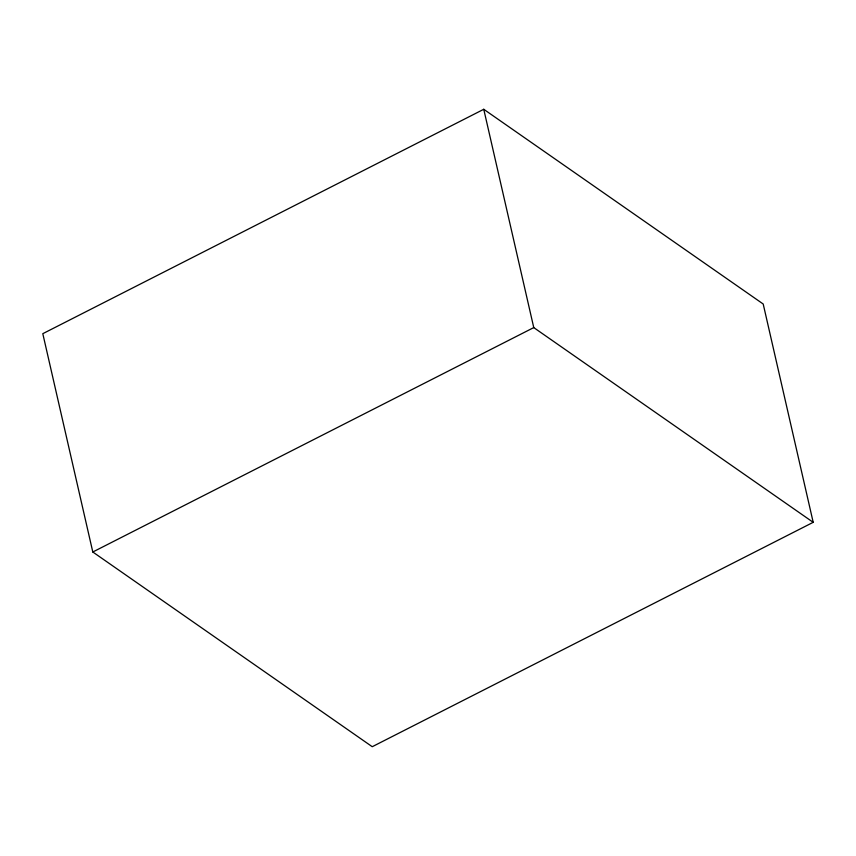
<?xml version="1.0" encoding="UTF-8"?>
<svg xmlns="http://www.w3.org/2000/svg" width="856" height="856" viewBox="0 0 856 856"><rect width="100%" height="100%" fill="white"/><g stroke="black" fill="none" stroke-linecap="round" stroke-linejoin="round"><path stroke-width="1.28" d="M483.758 109.29L42.8 333.68L92.801 551.992L372.242 746.71L813.2 522.321L763.199 304.008L483.758 109.29L533.759 327.591L813.2 522.321M92.801 551.992L533.759 327.591"/></g></svg>
